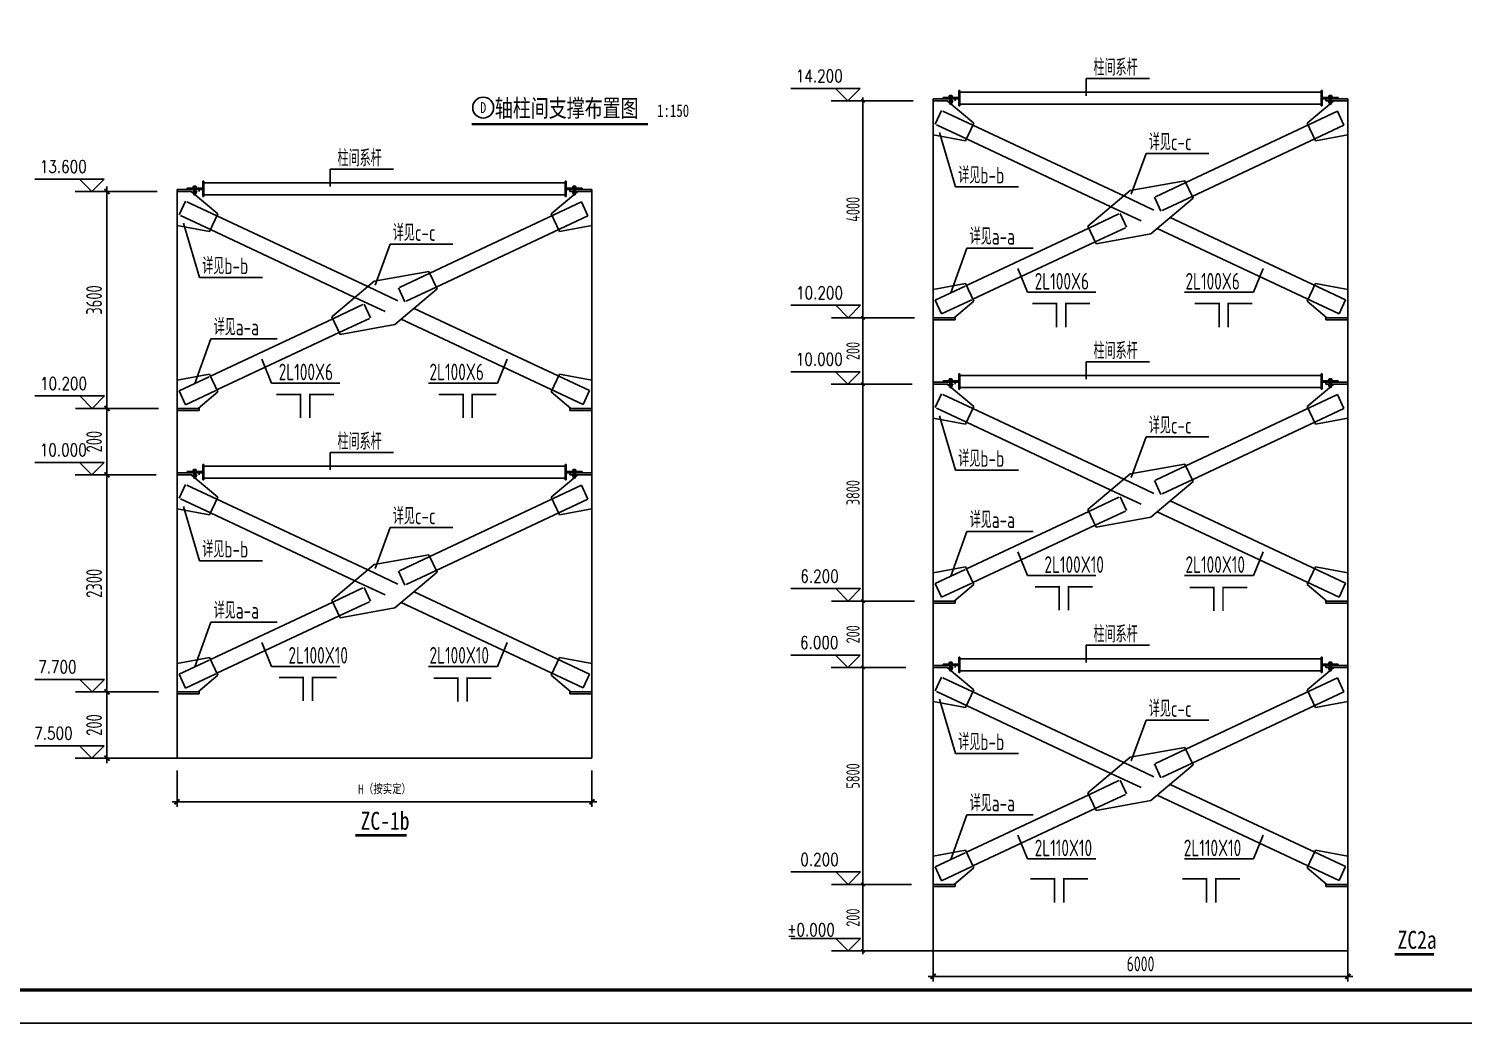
# Model space of a CAD drawing. Extents: x 2303022 to 2899168, y 17226141 to 18257813.
# Drawn here: x 2413358 to 2478133, y 17392426 to 17437345 of the extents above; entities that cross this region are included whole.
import ezdxf
from ezdxf.enums import TextEntityAlignment as Align

# ---------------------------------------------------------------- set-up
doc = ezdxf.new("R2010")
doc.units = 0
doc.header["$LTSCALE"] = 1000
doc.header["$MEASUREMENT"] = 0
doc.linetypes.add('x1', pattern=[2.5, 1.5, -1])
doc.linetypes.add('X2', pattern=[1.25, 0.75, -0.5])
doc.layers.get('Defpoints').update_dxf_attribs({"color": 250})
for name, color, linetype in [('3T_WOOD', 21, 'Continuous'), ('dim', 7, 'Continuous'), ('DIM_SYMB', 165, 'Continuous'), ('LS', 2, 'Continuous'), ('LSX', 2, 'X2'), ('PUB_DIM', 161, 'Continuous'), ('PUB_TEXT', 7, 'Continuous'), ('RED', 1, 'Continuous'), ('S', 2, 'Continuous'), ('TK', 4, 'Continuous'), ('X1', 2, 'x1'), ('图名', 7, 'Continuous'), ('线条', 44, 'Continuous')]:
    doc.layers.add(name, color=color, linetype=linetype)
doc.styles.add('DIM_FONT', font='SIMPLEX', dxfattribs={"width": 0.7, "bigfont": 'GBCBIG'})
doc.styles.add('TK-LG-B', font='', dxfattribs={"width": 0.75})
doc.styles.add('TSSD_Dimension', font='Tssdeng.shx', dxfattribs={"width": 0.7, "bigfont": 'hztxt.shx'})
doc.styles.add('TSSD_REIN', font='tssdeng.shx', dxfattribs={"width": 0.7, "bigfont": 'tssdchn.shx'})
doc.styles.add('黑体', font='simhei.ttf', dxfattribs={"width": 0.8})
doc.styles.get('TK-LG-B').set_extended_font_data('SimSun')
doc.dimstyles.new('TSSD_150_150', dxfattribs={"dimtxt": 475, "dimasz": 150, "dimexe": 150, "dimexo": 375, "dimgap": 150, "dimtad": 1, "dimdec": 0, "dimzin": 0, "dimdsep": 46, "dimtxsty": 'TSSD_Dimension', "dimblk": 'ARCHTICK', "dimcen": 0, "dimdle": 150, "dimclrt": 7, "dimadec": 0, "dimazin": 0, "dimtfac": 1, "dimtdec": 0, "dimtix": 1, "dimtmove": 2, "dimatfit": 3, "dimfxl": 0, "dimtolj": 1, "dimtzin": 0, "dimarcsym": 0})

# ---------------------------------------------------------------- blocks, each defined once
blk = doc.blocks.new('_ArchTick')
at = {"color": 0, "linetype": 'ByBlock', "const_width": 0.4}
blk.add_lwpolyline([(-0.5, -0.5), (0.5, 0.5)], dxfattribs=at)
blk = doc.blocks.new('*D691')
at = {"layer": 'Defpoints', "color": 0}
for p in [(2451027, 17411494), (2451975, 17411494), (2451975, 17408495)]:
    blk.add_point(p, dxfattribs=at)
at = {"layer": 'dim', "color": 0, "lineweight": -2}
for p, q in [((2451027, 17408345), (2451027, 17411644)), ((2451600, 17411494), (2450877, 17411494)), ((2451600, 17408495), (2450877, 17408495))]:
    blk.add_line(p, q, dxfattribs=at)
at = {"layer": 'dim', "color": 0, "lineweight": -2, "xscale": 150, "yscale": 150, "zscale": 150}
for p, rotation in [((2451027, 17411494), 90), ((2451027, 17408495), 270)]:
    blk.add_blockref('_ArchTick', p, dxfattribs=dict(at, rotation=rotation))
at = {"layer": 'dim', "color": 7, "insert": (2450577, 17409994), "char_height": 600, "attachment_point": 5, "rotation": 90, "style": 'TSSD_Dimension'}
blk.add_mtext('\\A1;200', dxfattribs=at)
blk = doc.blocks.new('A$C197D790D')
at = {"layer": 'LS'}
for p, q in [((6, 63), (0, 57)), ((0, 57), (0, 15)), ((6, 9), (0, 15)), ((30, 63), (6, 63)), ((6, 63), (6, 9)), ((30, 49), (6, 49)), ((30, 22), (6, 22)), ((30, 9), (6, 9)), ((30, 72), (30, 0)), ((39, 72), (30, 72)), ((39, 72), (39, 0)), ((99, 72), (99, 0)), ((99, 72), (108, 72)), ((108, 72), (108, 0)), ((108, 63), (108, 9)), ((108, 63), (132, 63)), ((108, 49), (132, 49)), ((108, 22), (132, 22)), ((108, 9), (132, 9)), ((132, 63), (132, 9)), ((132, 63), (139, 57)), ((132, 9), (139, 15)), ((139, 57), (139, 15)), ((139, 51), (157, 51)), ((139, 21), (157, 21)), ((157, 51), (157, 21)), ((39, 0), (30, 0)), ((99, 0), (108, 0))]:
    blk.add_line(p, q, dxfattribs=at)
at = {"layer": 'LSX'}
for p, q in [((30, 51), (139, 51)), ((30, 21), (139, 21))]:
    blk.add_line(p, q, dxfattribs=at)
blk = doc.blocks.new('*D686')
at = {"layer": 'Defpoints', "color": 0}
for p in [(2451975, 17421291), (2451027, 17411494), (2451975, 17411494)]:
    blk.add_point(p, dxfattribs=at)
at = {"layer": 'dim', "color": 0, "lineweight": -2}
for p, q in [((2451027, 17421441), (2451027, 17411344)), ((2451600, 17421291), (2450877, 17421291)), ((2451600, 17411494), (2450877, 17411494))]:
    blk.add_line(p, q, dxfattribs=at)
at = {"layer": 'dim', "color": 0, "lineweight": -2, "xscale": 150, "yscale": 150, "zscale": 150}
for p, rotation in [((2451027, 17421291), 90), ((2451027, 17411494), 270)]:
    blk.add_blockref('_ArchTick', p, dxfattribs=dict(at, rotation=rotation))
at = {"layer": 'dim', "color": 7, "insert": (2450577, 17416392), "char_height": 600, "attachment_point": 5, "rotation": 90, "style": 'TSSD_Dimension'}
blk.add_mtext('\\A1;3800', dxfattribs=at)
blk = doc.blocks.new('*D687')
at = {"layer": 'Defpoints', "color": 0}
for p in [(2451975, 17408495), (2451027, 17398698), (2451975, 17398698)]:
    blk.add_point(p, dxfattribs=at)
at = {"layer": 'dim', "color": 0, "lineweight": -2}
for p, q in [((2451600, 17408495), (2450877, 17408495)), ((2451027, 17408645), (2451027, 17398548)), ((2451600, 17398698), (2450877, 17398698))]:
    blk.add_line(p, q, dxfattribs=at)
at = {"layer": 'dim', "color": 0, "lineweight": -2, "xscale": 150, "yscale": 150, "zscale": 150}
for p, rotation in [((2451027, 17408495), 90), ((2451027, 17398698), 270)]:
    blk.add_blockref('_ArchTick', p, dxfattribs=dict(at, rotation=rotation))
at = {"layer": 'dim', "color": 7, "insert": (2450577, 17403597), "char_height": 600, "attachment_point": 5, "rotation": 90, "style": 'TSSD_Dimension'}
blk.add_mtext('\\A1;5800', dxfattribs=at)
blk = doc.blocks.new('*D688')
at = {"layer": 'Defpoints', "color": 0}
for p in [(2451027, 17398698), (2451975, 17398698), (2451975, 17395699)]:
    blk.add_point(p, dxfattribs=at)
at = {"layer": 'dim', "color": 0, "lineweight": -2}
for p, q in [((2451600, 17398698), (2450877, 17398698)), ((2451027, 17395549), (2451027, 17398848)), ((2451600, 17395699), (2450877, 17395699))]:
    blk.add_line(p, q, dxfattribs=at)
at = {"layer": 'dim', "color": 0, "lineweight": -2, "xscale": 150, "yscale": 150, "zscale": 150}
for p, rotation in [((2451027, 17398698), 90), ((2451027, 17395699), 270)]:
    blk.add_blockref('_ArchTick', p, dxfattribs=dict(at, rotation=rotation))
at = {"layer": 'dim', "color": 7, "insert": (2450577, 17397199), "char_height": 600, "attachment_point": 5, "rotation": 90, "style": 'TSSD_Dimension'}
blk.add_mtext('\\A1;200', dxfattribs=at)
blk = doc.blocks.new('*D689')
at = {"layer": 'Defpoints', "color": 0}
for p in [(2451027, 17424290), (2451975, 17424290), (2451975, 17421291)]:
    blk.add_point(p, dxfattribs=at)
at = {"layer": 'dim', "color": 0, "lineweight": -2}
for p, q in [((2451600, 17424290), (2450877, 17424290)), ((2451027, 17421141), (2451027, 17424440)), ((2451600, 17421291), (2450877, 17421291))]:
    blk.add_line(p, q, dxfattribs=at)
at = {"layer": 'dim', "color": 0, "lineweight": -2, "xscale": 150, "yscale": 150, "zscale": 150}
for p, rotation in [((2451027, 17424290), 90), ((2451027, 17421291), 270)]:
    blk.add_blockref('_ArchTick', p, dxfattribs=dict(at, rotation=rotation))
at = {"layer": 'dim', "color": 7, "insert": (2450577, 17422790), "char_height": 600, "attachment_point": 5, "rotation": 90, "style": 'TSSD_Dimension'}
blk.add_mtext('\\A1;200', dxfattribs=at)
blk = doc.blocks.new('*D690')
at = {"layer": 'Defpoints', "color": 0}
for p in [(2451975, 17434087), (2451027, 17424290), (2451975, 17424290)]:
    blk.add_point(p, dxfattribs=at)
at = {"layer": 'dim', "color": 0, "lineweight": -2}
for p, q in [((2451600, 17434087), (2450877, 17434087)), ((2451027, 17434237), (2451027, 17424140)), ((2451600, 17424290), (2450877, 17424290))]:
    blk.add_line(p, q, dxfattribs=at)
at = {"layer": 'dim', "color": 0, "lineweight": -2, "xscale": 150, "yscale": 150, "zscale": 150}
for p, rotation in [((2451027, 17434087), 90), ((2451027, 17424290), 270)]:
    blk.add_blockref('_ArchTick', p, dxfattribs=dict(at, rotation=rotation))
at = {"layer": 'dim', "color": 7, "insert": (2450577, 17429188), "char_height": 600, "attachment_point": 5, "rotation": 90, "style": 'TSSD_Dimension'}
blk.add_mtext('\\A1;4000', dxfattribs=at)
blk = doc.blocks.new('GeYuanFrame_13362878', base_point=(20.09, 4.53))
at = {"layer": 'TK'}
blk.add_lwpolyline([(20.09, 4.53), (20.09, 598.53), (1071.09, 598.53), (1071.09, 4.53)], close=True, dxfattribs=at)
at = {"layer": 'TK', "const_width": 1}
blk.add_lwpolyline([(45.09, 588.53), (1061.09, 588.53), (1061.09, 14.53), (45.09, 14.53)], close=True, dxfattribs=at)
blk = doc.blocks.new('*D692')
at = {"layer": 'Defpoints', "color": 0}
for p in [(2416893, 17407398), (2417841, 17407398), (2417841, 17404399)]:
    blk.add_point(p, dxfattribs=at)
at = {"layer": 'dim', "color": 0, "lineweight": -2}
for p, q in [((2417278, 17407398), (2416668, 17407398)), ((2416893, 17404174), (2416893, 17407623)), ((2417278, 17404399), (2416668, 17404399))]:
    blk.add_line(p, q, dxfattribs=at)
at = {"layer": 'dim', "color": 0, "lineweight": -2, "xscale": 225, "yscale": 225, "zscale": 225}
for p, rotation in [((2416893, 17407398), 90), ((2416893, 17404399), 270)]:
    blk.add_blockref('_ArchTick', p, dxfattribs=dict(at, rotation=rotation))
at = {"layer": 'dim', "color": 7, "insert": (2416311, 17405899), "char_height": 712.5, "attachment_point": 5, "rotation": 90, "style": 'TSSD_Dimension'}
blk.add_mtext('\\A1;200', dxfattribs=at)
blk = doc.blocks.new('*D693')
at = {"layer": 'Defpoints', "color": 0}
for p in [(2417841, 17417195), (2416893, 17407398), (2417841, 17407398)]:
    blk.add_point(p, dxfattribs=at)
at = {"layer": 'dim', "color": 0, "lineweight": -2}
for p, q in [((2417278, 17417195), (2416668, 17417195)), ((2416893, 17417420), (2416893, 17407173)), ((2417278, 17407398), (2416668, 17407398))]:
    blk.add_line(p, q, dxfattribs=at)
at = {"layer": 'dim', "color": 0, "lineweight": -2, "xscale": 225, "yscale": 225, "zscale": 225}
for p, rotation in [((2416893, 17417195), 90), ((2416893, 17407398), 270)]:
    blk.add_blockref('_ArchTick', p, dxfattribs=dict(at, rotation=rotation))
at = {"layer": 'dim', "color": 7, "insert": (2416311, 17412297), "char_height": 712.5, "attachment_point": 5, "rotation": 90, "style": 'TSSD_Dimension'}
blk.add_mtext('\\A1;2300', dxfattribs=at)
blk = doc.blocks.new('*D694')
at = {"layer": 'Defpoints', "color": 0}
for p in [(2416893, 17420194), (2417841, 17420194), (2417841, 17417195)]:
    blk.add_point(p, dxfattribs=at)
at = {"layer": 'dim', "color": 0, "lineweight": -2}
for p, q in [((2417278, 17420194), (2416668, 17420194)), ((2416893, 17416970), (2416893, 17420419)), ((2417278, 17417195), (2416668, 17417195))]:
    blk.add_line(p, q, dxfattribs=at)
at = {"layer": 'dim', "color": 0, "lineweight": -2, "xscale": 225, "yscale": 225, "zscale": 225}
for p, rotation in [((2416893, 17420194), 90), ((2416893, 17417195), 270)]:
    blk.add_blockref('_ArchTick', p, dxfattribs=dict(at, rotation=rotation))
at = {"layer": 'dim', "color": 7, "insert": (2416311, 17418695), "char_height": 712.5, "attachment_point": 5, "rotation": 90, "style": 'TSSD_Dimension'}
blk.add_mtext('\\A1;200', dxfattribs=at)
blk = doc.blocks.new('*D695')
at = {"layer": 'Defpoints', "color": 0}
for p in [(2417841, 17429991), (2416893, 17420194), (2417841, 17420194)]:
    blk.add_point(p, dxfattribs=at)
at = {"layer": 'dim', "color": 0, "lineweight": -2}
for p, q in [((2417278, 17429991), (2416668, 17429991)), ((2416893, 17430216), (2416893, 17419969)), ((2417278, 17420194), (2416668, 17420194))]:
    blk.add_line(p, q, dxfattribs=at)
at = {"layer": 'dim', "color": 0, "lineweight": -2, "xscale": 225, "yscale": 225, "zscale": 225}
for p, rotation in [((2416893, 17429991), 90), ((2416893, 17420194), 270)]:
    blk.add_blockref('_ArchTick', p, dxfattribs=dict(at, rotation=rotation))
at = {"layer": 'dim', "color": 7, "insert": (2416311, 17425093), "char_height": 712.5, "attachment_point": 5, "rotation": 90, "style": 'TSSD_Dimension'}
blk.add_mtext('\\A1;3600', dxfattribs=at)

msp = doc.modelspace()

# ---------------------------------------------------------------- linework, layer by layer
for p, q in [((2461107.6, 17435094.5), (2461107.6, 17434314.1)), ((2461107.6, 17435094.5), (2463970, 17435094.5)), ((2449586.5, 17434086.7), (2453287.9, 17434086.7)), ((2454193, 17434177.6), (2454193, 17395699.2)), ((2454193, 17434177.6), (2455195.6, 17434177.6)), ((2455195.6, 17434177.6), (2455195.6, 17434086.7)), ((2471921.6, 17434177.6), (2471921.6, 17434086.7)), ((2472924.2, 17434177.6), (2471921.6, 17434177.6)), ((2471921.6, 17434086.7), (2472924.2, 17434086.7)), ((2472924.2, 17434177.6), (2472924.2, 17395699.2)), ((2454488.4, 17432659.3), (2455205.8, 17430203.1)), ((2463133.8, 17429865.2), (2463808.7, 17431705.8)), ((2463808.7, 17431705.8), (2466647.4, 17431705.8)), ((2426973.1, 17430998.9), (2426973.1, 17430218.5)), ((2426973.1, 17430998.9), (2429835.6, 17430998.9)), ((2415452.1, 17429991.1), (2419153.5, 17429991.1)), ((2420058.5, 17430082), (2420058.5, 17404399.4)), ((2420058.5, 17430082), (2421061.2, 17430082)), ((2421061.2, 17430082), (2421061.2, 17429991.1)), ((2437787.2, 17430082), (2437787.2, 17429991.1)), ((2438789.8, 17430082), (2437787.2, 17430082)), ((2437787.2, 17429991.1), (2438789.8, 17429991.1)), ((2438789.8, 17430082), (2438789.8, 17404399.4)), ((2455205.8, 17430203.1), (2458044.5, 17430203.1)), ((2420354, 17428563.6), (2421071.4, 17426107.5)), ((2428999.4, 17425769.6), (2429674.3, 17427610.2)), ((2429674.3, 17427610.2), (2432513, 17427610.2)), ((2454993.9, 17425414.5), (2455721.6, 17427440)), ((2455721.6, 17427440), (2458704.6, 17427440)), ((2421071.4, 17426107.5), (2423910.1, 17426107.5)), ((2458026, 17426520.5), (2458452.9, 17425438.9)), ((2469091.2, 17426520.5), (2468664.3, 17425438.9)), ((2458452.9, 17425438.9), (2461546.9, 17425438.9)), ((2468664.3, 17425438.9), (2465539.7, 17425438.9)), ((2449598.7, 17424289.8), (2453346.5, 17424289.8)), ((2454192.9, 17424198.8), (2455195.6, 17424198.8)), ((2455195.6, 17424289.8), (2455195.6, 17424198.8)), ((2471921.6, 17424289.8), (2471921.6, 17424198.8)), ((2471921.6, 17424289.8), (2472924.2, 17424289.8)), ((2472924.2, 17424198.8), (2471921.6, 17424198.8)), ((2420859.4, 17421318.9), (2421587.1, 17423344.3)), ((2421587.1, 17423344.3), (2424570.2, 17423344.3)), ((2423891.6, 17422424.9), (2424318.5, 17421343.2)), ((2434956.8, 17422424.9), (2434529.9, 17421343.2)), ((2461107.6, 17422298.7), (2461107.6, 17421518.2)), ((2461107.6, 17422298.7), (2463970, 17422298.7)), ((2454193, 17421381.8), (2455195.6, 17421381.8)), ((2455195.6, 17421381.8), (2455195.6, 17421290.8)), ((2471921.6, 17421381.8), (2471921.6, 17421290.8)), ((2472924.2, 17421381.8), (2471921.6, 17421381.8)), ((2424318.5, 17421343.2), (2427412.5, 17421343.2)), ((2434529.9, 17421343.2), (2431405.3, 17421343.2)), ((2449586.5, 17421290.8), (2453247.8, 17421290.8)), ((2471921.6, 17421290.8), (2472924.2, 17421290.8)), ((2415464.3, 17420194.2), (2419212, 17420194.2)), ((2420058.5, 17420103.2), (2421061.1, 17420103.2)), ((2421061.1, 17420194.2), (2421061.1, 17420103.2)), ((2437787.2, 17420194.2), (2437787.2, 17420103.2)), ((2437787.2, 17420194.2), (2438789.8, 17420194.2)), ((2438789.8, 17420103.2), (2437787.2, 17420103.2)), ((2454488.4, 17419863.4), (2455205.8, 17417407.3)), ((2463133.8, 17417069.4), (2463808.7, 17418909.9)), ((2463808.7, 17418909.9), (2466647.4, 17418909.9)), ((2426973.1, 17418203), (2426973.1, 17417422.6)), ((2426973.1, 17418203), (2429835.6, 17418203)), ((2415452.1, 17417195.2), (2419113.4, 17417195.2)), ((2420058.5, 17417286.2), (2421061.2, 17417286.2)), ((2421061.2, 17417286.2), (2421061.2, 17417195.2)), ((2437787.2, 17417286.2), (2437787.2, 17417195.2)), ((2438789.8, 17417286.2), (2437787.2, 17417286.2)), ((2437787.2, 17417195.2), (2438789.8, 17417195.2)), ((2455205.8, 17417407.3), (2458044.5, 17417407.3)), ((2420354, 17415767.8), (2421071.4, 17413311.6)), ((2428999.4, 17412973.7), (2429674.3, 17414814.3)), ((2429674.3, 17414814.3), (2432513, 17414814.3)), ((2454993.9, 17412618.7), (2455721.6, 17414644.1)), ((2455721.6, 17414644.1), (2458704.6, 17414644.1)), ((2458026, 17413724.7), (2458452.9, 17412643)), ((2469091.2, 17413724.7), (2468664.3, 17412643)), ((2421071.4, 17413311.6), (2423910.1, 17413311.6)), ((2458452.9, 17412643), (2461546.9, 17412643)), ((2468664.3, 17412643), (2465539.7, 17412643)), ((2449598.7, 17411494), (2453357.9, 17411494)), ((2454192.9, 17411403), (2455195.6, 17411403)), ((2455195.6, 17411494), (2455195.6, 17411403)), ((2471921.6, 17411494), (2471921.6, 17411403)), ((2471921.6, 17411494), (2472924.2, 17411494)), ((2472924.2, 17411403), (2471921.6, 17411403)), ((2420859.4, 17408523), (2421587.1, 17410548.5)), ((2421587.1, 17410548.5), (2424570.2, 17410548.5)), ((2423891.6, 17409629.1), (2424318.5, 17408547.4)), ((2434956.8, 17409629.1), (2434529.9, 17408547.4)), ((2461107.6, 17409502.8), (2463970, 17409502.8)), ((2461107.6, 17409502.8), (2461107.6, 17408722.4)), ((2424318.5, 17408547.4), (2427412.5, 17408547.4)), ((2434529.9, 17408547.4), (2431405.3, 17408547.4)), ((2449586.5, 17408495), (2452967.9, 17408495)), ((2454193, 17408586), (2455195.6, 17408586)), ((2455195.6, 17408586), (2455195.6, 17408495)), ((2472924.2, 17408586), (2471921.6, 17408586)), ((2471921.6, 17408586), (2471921.6, 17408495)), ((2471921.6, 17408495), (2472924.2, 17408495)), ((2415464.3, 17407398.3), (2419223.5, 17407398.3)), ((2420058.5, 17407307.4), (2421061.1, 17407307.4)), ((2421061.1, 17407398.3), (2421061.1, 17407307.4)), ((2437787.2, 17407398.3), (2437787.2, 17407307.4)), ((2437787.2, 17407398.3), (2438789.8, 17407398.3)), ((2438789.8, 17407307.4), (2437787.2, 17407307.4)), ((2454488.4, 17407067.6), (2455205.8, 17404611.4)), ((2463133.8, 17404273.5), (2463808.7, 17406114.1)), ((2463808.7, 17406114.1), (2466647.4, 17406114.1)), ((2455205.8, 17404611.4), (2458044.5, 17404611.4)), ((2415452.1, 17404399.4), (2418833.5, 17404399.4)), ((2415464.3, 17404399.4), (2438789.8, 17404399.4)), ((2454993.9, 17399822.8), (2455721.6, 17401848.3)), ((2455721.6, 17401848.3), (2458704.6, 17401848.3)), ((2458026, 17400928.9), (2458452.9, 17399847.2)), ((2469091.2, 17400928.9), (2468664.3, 17399847.2)), ((2458452.9, 17399847.2), (2461546.9, 17399847.2)), ((2468664.3, 17399847.2), (2465539.7, 17399847.2)), ((2449598.7, 17398698.1), (2453212.8, 17398698.1)), ((2455195.6, 17398698.1), (2455195.6, 17398607.2)), ((2471921.6, 17398698.1), (2472924.2, 17398698.1)), ((2471921.6, 17398698.1), (2471921.6, 17398607.2)), ((2454192.9, 17398607.2), (2455195.6, 17398607.2)), ((2472924.2, 17398607.2), (2471921.6, 17398607.2)), ((2449598.7, 17395699.2), (2472924.2, 17395699.2))]:
    msp.add_line(p, q)
for points, const_width in [([(2458678.9, 17424927.2), (2459770.9, 17424927.2), (2459770.9, 17423859.2)], 75), ([(2461280.2, 17424927.2), (2460188.2, 17424927.2), (2460188.2, 17423859.2)], 75), ([(2466010.8, 17424927.2), (2467102.8, 17424927.2), (2467102.8, 17423859.2)], 75), ([(2468612.1, 17424927.2), (2467520.1, 17424927.2), (2467520.1, 17423859.2)], 75), ([(2424544.4, 17420831.6), (2425636.5, 17420831.6), (2425636.5, 17419763.6)], 75), ([(2427145.8, 17420831.6), (2426053.8, 17420831.6), (2426053.8, 17419763.6)], 75), ([(2431876.3, 17420831.6), (2432968.4, 17420831.6), (2432968.4, 17419763.6)], 75), ([(2434477.7, 17420831.6), (2433385.7, 17420831.6), (2433385.7, 17419763.6)], 75), ([(2458794.9, 17412138.9), (2459886.9, 17412138.9), (2459886.9, 17411070.9)], 75), ([(2461396.3, 17412138.9), (2460304.2, 17412138.9), (2460304.2, 17411070.9)], 75), ([(2465773.6, 17412114.1), (2466865.7, 17412114.1), (2466865.7, 17411046.1)], 75), ([(2468375, 17412114.1), (2467283, 17412114.1), (2467283, 17411046.1)], 75), ([(2424660.5, 17408043.3), (2425752.5, 17408043.3), (2425752.5, 17406975.3)], 75), ([(2427261.8, 17408043.3), (2426169.8, 17408043.3), (2426169.8, 17406975.3)], 75), ([(2431639.2, 17408018.5), (2432731.3, 17408018.5), (2432731.3, 17406950.5)], 75), ([(2434240.6, 17408018.5), (2433148.5, 17408018.5), (2433148.5, 17406950.5)], 75), ([(2428102.2, 17400913.2), (2430418.7, 17400913.2)], 125), ([(2458580.4, 17398944.2), (2459672.5, 17398944.2), (2459672.5, 17397876.2)], 75), ([(2461181.8, 17398944.2), (2460089.8, 17398944.2), (2460089.8, 17397876.2)], 75), ([(2465450.8, 17398944.2), (2466542.8, 17398944.2), (2466542.8, 17397876.2)], 75), ([(2468052.1, 17398944.2), (2466960.1, 17398944.2), (2466960.1, 17397876.2)], 75), ([(2475040.1, 17395539.6), (2476805.7, 17395539.6)], 125)]:
    msp.add_lwpolyline(points, dxfattribs=dict(const_width=const_width))
at = {"layer": 'dim'}
for p, q in [((2420058.5, 17403836.9), (2420058.5, 17402204)), ((2438789.8, 17403836.9), (2438789.8, 17402204)), ((2439014.8, 17402429), (2419833.5, 17402429)), ((2454193, 17395955), (2454193, 17394322.1)), ((2472924.2, 17395955), (2472924.2, 17394322.1)), ((2473149.2, 17394547.1), (2453968, 17394547.1))]:
    msp.add_line(p, q, dxfattribs=at)
at = {"layer": 'DIM_SYMB', "const_width": 105}
msp.add_lwpolyline([(2433354.7, 17433029.8), (2441313.5, 17433029.8)], dxfattribs=at)
at = {"layer": 'PUB_DIM'}
for p, q in [((2447762.6, 17434649.2), (2450907.2, 17434649.2)), ((2449782.2, 17434649.2), (2450344.7, 17434086.7)), ((2450344.7, 17434086.7), (2450907.2, 17434649.2)), ((2413628.2, 17430553.6), (2416772.8, 17430553.6)), ((2415647.8, 17430553.6), (2416210.3, 17429991.1)), ((2416210.3, 17429991.1), (2416772.8, 17430553.6)), ((2447774.8, 17424852.3), (2450919.4, 17424852.3)), ((2449794.4, 17424852.3), (2450356.9, 17424289.8)), ((2450356.9, 17424289.8), (2450919.4, 17424852.3)), ((2447762.6, 17421853.3), (2450907.2, 17421853.3)), ((2449782.2, 17421853.3), (2450344.7, 17421290.8)), ((2450344.7, 17421290.8), (2450907.2, 17421853.3)), ((2413640.4, 17420756.7), (2416785, 17420756.7)), ((2415660, 17420756.7), (2416222.5, 17420194.2)), ((2416222.5, 17420194.2), (2416785, 17420756.7)), ((2413628.2, 17417757.7), (2416772.8, 17417757.7)), ((2415647.8, 17417757.7), (2416210.3, 17417195.2)), ((2416210.3, 17417195.2), (2416772.8, 17417757.7)), ((2447774.8, 17412056.5), (2450919.4, 17412056.5)), ((2449794.4, 17412056.5), (2450356.9, 17411494)), ((2450356.9, 17411494), (2450919.4, 17412056.5)), ((2447762.6, 17409057.5), (2450907.2, 17409057.5)), ((2449782.2, 17409057.5), (2450344.7, 17408495)), ((2450344.7, 17408495), (2450907.2, 17409057.5)), ((2413640.4, 17407960.8), (2416785, 17407960.8)), ((2415660, 17407960.8), (2416222.5, 17407398.3)), ((2416222.5, 17407398.3), (2416785, 17407960.8)), ((2413628.2, 17404961.9), (2416772.8, 17404961.9)), ((2415647.8, 17404961.9), (2416210.3, 17404399.4)), ((2416210.3, 17404399.4), (2416772.8, 17404961.9)), ((2447774.8, 17399260.6), (2450919.4, 17399260.6)), ((2449794.4, 17399260.6), (2450356.9, 17398698.1)), ((2450356.9, 17398698.1), (2450919.4, 17399260.6)), ((2447774.8, 17396261.7), (2450919.4, 17396261.7)), ((2449794.4, 17396261.7), (2450356.9, 17395699.2)), ((2450356.9, 17395699.2), (2450919.4, 17396261.7))]:
    msp.add_line(p, q, dxfattribs=at)
at = {"layer": 'PUB_TEXT'}
msp.add_circle((2433879.7, 17433779.5), 472.5, dxfattribs=at)
at = {"layer": 'RED'}
for p, q in [((2455349.7, 17433862), (2455349.7, 17434549.5)), ((2455406, 17434549.5), (2455349.7, 17434549.5)), ((2455406, 17433862), (2455406, 17434549.5)), ((2471711.2, 17434476.4), (2455406, 17434476.4)), ((2471711.2, 17434549.5), (2471767.5, 17434549.5)), ((2471711.2, 17433862), (2471711.2, 17434549.5)), ((2471767.5, 17433862), (2471767.5, 17434549.5)), ((2454640.5, 17434177.6), (2454640.5, 17434233.9)), ((2454640.5, 17434233.9), (2455349.7, 17434233.9)), ((2454640.5, 17434177.6), (2455349.7, 17434177.6)), ((2455349.7, 17433862), (2455406, 17433862)), ((2471711.2, 17433935.1), (2455406, 17433935.1)), ((2471767.5, 17433862), (2471711.2, 17433862)), ((2472476.7, 17434233.9), (2471767.5, 17434233.9)), ((2472476.7, 17434177.6), (2471767.5, 17434177.6)), ((2472476.7, 17434177.6), (2472476.7, 17434233.9)), ((2421215.3, 17429766.4), (2421215.3, 17430453.9)), ((2421271.5, 17430453.9), (2421215.3, 17430453.9)), ((2421271.5, 17429766.4), (2421271.5, 17430453.9)), ((2437576.8, 17430453.9), (2437633, 17430453.9)), ((2437576.8, 17429766.4), (2437576.8, 17430453.9)), ((2437633, 17429766.4), (2437633, 17430453.9)), ((2420506.1, 17430082), (2420506.1, 17430138.3)), ((2420506.1, 17430138.3), (2421215.3, 17430138.3)), ((2420506.1, 17430082), (2421215.3, 17430082)), ((2437576.8, 17430380.8), (2421271.5, 17430380.8)), ((2437576.8, 17429839.5), (2421271.5, 17429839.5)), ((2438342.2, 17430138.3), (2437633, 17430138.3)), ((2438342.2, 17430082), (2437633, 17430082)), ((2438342.2, 17430082), (2438342.2, 17430138.3)), ((2421215.3, 17429766.4), (2421271.5, 17429766.4)), ((2437633, 17429766.4), (2437576.8, 17429766.4)), ((2454640.5, 17421381.8), (2454640.5, 17421438)), ((2454640.5, 17421438), (2455349.7, 17421438)), ((2454640.5, 17421381.8), (2455349.7, 17421381.8)), ((2455349.7, 17421066.2), (2455349.7, 17421753.7)), ((2455406, 17421753.7), (2455349.7, 17421753.7)), ((2455406, 17421066.2), (2455406, 17421753.7)), ((2471711.2, 17421680.5), (2455406, 17421680.5)), ((2471711.2, 17421753.7), (2471767.5, 17421753.7)), ((2471711.2, 17421066.2), (2471711.2, 17421753.7)), ((2471767.5, 17421066.2), (2471767.5, 17421753.7)), ((2472476.7, 17421438), (2471767.5, 17421438)), ((2472476.7, 17421381.8), (2471767.5, 17421381.8)), ((2472476.7, 17421381.8), (2472476.7, 17421438)), ((2455349.7, 17421066.2), (2455406, 17421066.2)), ((2471711.2, 17421139.3), (2455406, 17421139.3)), ((2471767.5, 17421066.2), (2471711.2, 17421066.2)), ((2421215.3, 17416970.5), (2421215.3, 17417658)), ((2421271.5, 17417658), (2421215.3, 17417658)), ((2421271.5, 17416970.5), (2421271.5, 17417658)), ((2437576.8, 17417584.9), (2421271.5, 17417584.9)), ((2437576.8, 17417658), (2437633, 17417658)), ((2437576.8, 17416970.5), (2437576.8, 17417658)), ((2437633, 17416970.5), (2437633, 17417658)), ((2420506.1, 17417286.2), (2420506.1, 17417342.4)), ((2420506.1, 17417342.4), (2421215.3, 17417342.4)), ((2420506.1, 17417286.2), (2421215.3, 17417286.2)), ((2421215.3, 17416970.5), (2421271.5, 17416970.5)), ((2437576.8, 17417043.7), (2421271.5, 17417043.7)), ((2437633, 17416970.5), (2437576.8, 17416970.5)), ((2438342.2, 17417342.4), (2437633, 17417342.4)), ((2438342.2, 17417286.2), (2437633, 17417286.2)), ((2438342.2, 17417286.2), (2438342.2, 17417342.4)), ((2454640.5, 17408642.2), (2455349.7, 17408642.2)), ((2454640.5, 17408586), (2454640.5, 17408642.2)), ((2454640.5, 17408586), (2455349.7, 17408586)), ((2455406, 17408957.8), (2455349.7, 17408957.8)), ((2455349.7, 17408270.3), (2455349.7, 17408957.8)), ((2455406, 17408270.3), (2455406, 17408957.8)), ((2471711.2, 17408884.7), (2455406, 17408884.7)), ((2471711.2, 17408270.3), (2471711.2, 17408957.8)), ((2471711.2, 17408957.8), (2471767.5, 17408957.8)), ((2471767.5, 17408270.3), (2471767.5, 17408957.8)), ((2472476.7, 17408642.2), (2471767.5, 17408642.2)), ((2472476.7, 17408586), (2471767.5, 17408586)), ((2472476.7, 17408586), (2472476.7, 17408642.2)), ((2455349.7, 17408270.3), (2455406, 17408270.3)), ((2471711.2, 17408343.5), (2455406, 17408343.5)), ((2471767.5, 17408270.3), (2471711.2, 17408270.3))]:
    msp.add_line(p, q, dxfattribs=at)
at = {"layer": 'S'}
for p, q in [((2454193, 17434086.7), (2454193, 17432545.6)), ((2454833.7, 17434086.7), (2454193, 17434086.7)), ((2456033.1, 17433074.6), (2454833.7, 17434086.7)), ((2471084.1, 17433074.6), (2472283.5, 17434086.7)), ((2472283.5, 17434086.7), (2472924.2, 17434086.7)), ((2472924.2, 17434086.7), (2472924.2, 17432545.6)), ((2455661.2, 17432282.6), (2456033.1, 17433074.6)), ((2472459.9, 17433617.2), (2465599.6, 17430395.3)), ((2471456, 17432282.6), (2471084.1, 17433074.6)), ((2454193, 17432545.6), (2455661.2, 17432282.6)), ((2455701, 17432367.5), (2462225.4, 17429303.4)), ((2455993.3, 17432989.8), (2462803.7, 17429791.3)), ((2472744.8, 17432991.5), (2465891.8, 17429773)), ((2472924.2, 17432545.6), (2471456, 17432282.6)), ((2465559.7, 17430480.2), (2463097.4, 17430039.1)), ((2465931.7, 17429688.2), (2465559.7, 17430480.2)), ((2420058.5, 17429991.1), (2420058.5, 17428450)), ((2420699.2, 17429991.1), (2420058.5, 17429991.1)), ((2421898.7, 17428979), (2420699.2, 17429991.1)), ((2436949.6, 17428979), (2438149.1, 17429991.1)), ((2438149.1, 17429991.1), (2438789.8, 17429991.1)), ((2438789.8, 17429991.1), (2438789.8, 17428450)), ((2463097.4, 17430039.1), (2461185.5, 17428425.9)), ((2438325.4, 17429521.6), (2431465.1, 17426299.7)), ((2465931.7, 17429688.2), (2464019.8, 17428075)), ((2421526.7, 17428187), (2421898.7, 17428979)), ((2421858.8, 17428894.1), (2428669.3, 17425695.7)), ((2438610.4, 17428895.9), (2431757.4, 17425677.4)), ((2437321.6, 17428187), (2436949.6, 17428979)), ((2472807.3, 17425093.3), (2464891.7, 17428810.7)), ((2420058.5, 17428450), (2421526.7, 17428187)), ((2421566.6, 17428271.9), (2428091, 17425207.7)), ((2438789.8, 17428450), (2437321.6, 17428187)), ((2455701, 17425746.6), (2461225.4, 17428341.1)), ((2461185.5, 17428425.9), (2461557.5, 17427633.9)), ((2461557.5, 17427633.9), (2464019.8, 17428075)), ((2472522.3, 17424467.6), (2464313.4, 17428322.8)), ((2455993.3, 17425124.3), (2461517.6, 17427718.8)), ((2428963, 17425943.5), (2427051.1, 17424330.3)), ((2431425.3, 17426384.6), (2428963, 17425943.5)), ((2431797.2, 17425592.6), (2431425.3, 17426384.6)), ((2431797.2, 17425592.6), (2429885.4, 17423979.4)), ((2454193, 17425568.5), (2455661.2, 17425831.5)), ((2454193, 17424289.8), (2454193, 17425568.5)), ((2456033.1, 17425039.5), (2455661.2, 17425831.5)), ((2471084.1, 17425039.5), (2471456, 17425831.5)), ((2472924.2, 17425568.5), (2471456, 17425831.5)), ((2472924.2, 17424289.8), (2472924.2, 17425568.5)), ((2438672.8, 17420997.7), (2430757.3, 17424715.1)), ((2455144.6, 17424289.8), (2456033.1, 17425039.5)), ((2471972.5, 17424289.8), (2471084.1, 17425039.5)), ((2421566.6, 17421651), (2427090.9, 17424245.4)), ((2427051.1, 17424330.3), (2427423, 17423538.3)), ((2427423, 17423538.3), (2429885.4, 17423979.4)), ((2438387.9, 17420372), (2430179, 17424227.2)), ((2454193, 17424289.8), (2455144.6, 17424289.8)), ((2454833.7, 17424198.8), (2454193, 17424198.8)), ((2471972.5, 17424289.8), (2472924.2, 17424289.8)), ((2421858.8, 17421028.7), (2427383.2, 17423623.1)), ((2420058.5, 17421472.8), (2421526.7, 17421735.9)), ((2420058.5, 17420194.2), (2420058.5, 17421472.8)), ((2421898.7, 17420943.8), (2421526.7, 17421735.9)), ((2436949.6, 17420943.8), (2437321.6, 17421735.9)), ((2438789.8, 17421472.8), (2437321.6, 17421735.9)), ((2438789.8, 17420194.2), (2438789.8, 17421472.8)), ((2421010.2, 17420194.2), (2421898.7, 17420943.8)), ((2437838.1, 17420194.2), (2436949.6, 17420943.8)), ((2454193, 17421290.8), (2454193, 17419749.8)), ((2454833.7, 17421290.8), (2454193, 17421290.8)), ((2456033.1, 17420278.8), (2454833.7, 17421290.8)), ((2472459.9, 17420821.3), (2465599.6, 17417599.5)), ((2471084.1, 17420278.8), (2472283.5, 17421290.8)), ((2472283.5, 17421290.8), (2472924.2, 17421290.8)), ((2472924.2, 17421290.8), (2472924.2, 17419749.8)), ((2420058.5, 17420194.2), (2421010.2, 17420194.2)), ((2420699.2, 17420103.2), (2420058.5, 17420103.2)), ((2437838.1, 17420194.2), (2438789.8, 17420194.2)), ((2455661.2, 17419486.8), (2456033.1, 17420278.8)), ((2455993.3, 17420193.9), (2462803.7, 17416995.5)), ((2472744.8, 17420195.6), (2465891.8, 17416977.2)), ((2471456, 17419486.8), (2471084.1, 17420278.8)), ((2454193, 17419749.8), (2455661.2, 17419486.8)), ((2455701, 17419571.6), (2462225.4, 17416507.5)), ((2472924.2, 17419749.8), (2471456, 17419486.8)), ((2465559.7, 17417684.3), (2463097.4, 17417243.2)), ((2465931.7, 17416892.3), (2465559.7, 17417684.3)), ((2420058.5, 17417195.2), (2420058.5, 17415654.2)), ((2420699.2, 17417195.2), (2420058.5, 17417195.2)), ((2421898.7, 17416183.2), (2420699.2, 17417195.2)), ((2436949.6, 17416183.2), (2438149.1, 17417195.2)), ((2438149.1, 17417195.2), (2438789.8, 17417195.2)), ((2438789.8, 17417195.2), (2438789.8, 17415654.2)), ((2463097.4, 17417243.2), (2461185.5, 17415630.1)), ((2465931.7, 17416892.3), (2464019.8, 17415279.2)), ((2421526.7, 17415391.2), (2421898.7, 17416183.2)), ((2438325.4, 17416725.7), (2431465.1, 17413503.9)), ((2437321.6, 17415391.2), (2436949.6, 17416183.2)), ((2420058.5, 17415654.2), (2421526.7, 17415391.2)), ((2421858.8, 17416098.3), (2428669.3, 17412899.9)), ((2438610.4, 17416100), (2431757.4, 17412881.6)), ((2438789.8, 17415654.2), (2437321.6, 17415391.2)), ((2455701, 17412950.8), (2461225.4, 17415545.2)), ((2461185.5, 17415630.1), (2461557.5, 17414838.1)), ((2472522.3, 17411671.8), (2464313.4, 17415526.9)), ((2472807.3, 17412297.5), (2464891.7, 17416014.9)), ((2421566.6, 17415476), (2428091, 17412411.9)), ((2455993.3, 17412328.5), (2461517.6, 17414922.9)), ((2461557.5, 17414838.1), (2464019.8, 17415279.2)), ((2431425.3, 17413588.7), (2428963, 17413147.6)), ((2431797.2, 17412796.7), (2431425.3, 17413588.7)), ((2428963, 17413147.6), (2427051.1, 17411534.5)), ((2454193, 17412772.6), (2455661.2, 17413035.6)), ((2456033.1, 17412243.6), (2455661.2, 17413035.6)), ((2471084.1, 17412243.6), (2471456, 17413035.6)), ((2472924.2, 17412772.6), (2471456, 17413035.6)), ((2431797.2, 17412796.7), (2429885.4, 17411183.6)), ((2454193, 17411494), (2454193, 17412772.6)), ((2472924.2, 17411494), (2472924.2, 17412772.6)), ((2438672.8, 17408201.8), (2430757.3, 17411919.3)), ((2455144.6, 17411494), (2456033.1, 17412243.6)), ((2471972.5, 17411494), (2471084.1, 17412243.6)), ((2421566.6, 17408855.2), (2427090.9, 17411449.6)), ((2427051.1, 17411534.5), (2427423, 17410742.4)), ((2427423, 17410742.4), (2429885.4, 17411183.6)), ((2438387.9, 17407576.1), (2430179, 17411431.3)), ((2454193, 17411494), (2455144.6, 17411494)), ((2454833.7, 17411403), (2454193, 17411403)), ((2471972.5, 17411494), (2472924.2, 17411494)), ((2421858.8, 17408232.9), (2427383.2, 17410827.3)), ((2420058.5, 17408677), (2421526.7, 17408940)), ((2420058.5, 17407398.3), (2420058.5, 17408677)), ((2421898.7, 17408148), (2421526.7, 17408940)), ((2436949.6, 17408148), (2437321.6, 17408940)), ((2438789.8, 17408677), (2437321.6, 17408940)), ((2438789.8, 17407398.3), (2438789.8, 17408677)), ((2454833.7, 17408495), (2454193, 17408495)), ((2454193, 17408495), (2454193, 17406954)), ((2456033.1, 17407482.9), (2454833.7, 17408495)), ((2471084.1, 17407482.9), (2472283.5, 17408495)), ((2472283.5, 17408495), (2472924.2, 17408495)), ((2472924.2, 17408495), (2472924.2, 17406954)), ((2421010.2, 17407398.3), (2421898.7, 17408148)), ((2437838.1, 17407398.3), (2436949.6, 17408148)), ((2472459.9, 17408025.5), (2465599.6, 17404803.6)), ((2420058.5, 17407398.3), (2421010.2, 17407398.3)), ((2420699.2, 17407307.4), (2420058.5, 17407307.4)), ((2437838.1, 17407398.3), (2438789.8, 17407398.3)), ((2455661.2, 17406690.9), (2456033.1, 17407482.9)), ((2455993.3, 17407398.1), (2462803.7, 17404199.6)), ((2472744.8, 17407399.8), (2465891.8, 17404181.4)), ((2471456, 17406690.9), (2471084.1, 17407482.9)), ((2454193, 17406954), (2455661.2, 17406690.9)), ((2455701, 17406775.8), (2462225.4, 17403711.7)), ((2472924.2, 17406954), (2471456, 17406690.9)), ((2465559.7, 17404888.5), (2463097.4, 17404447.4)), ((2465931.7, 17404096.5), (2465559.7, 17404888.5)), ((2463097.4, 17404447.4), (2461185.5, 17402834.2)), ((2465931.7, 17404096.5), (2464019.8, 17402483.3)), ((2472807.3, 17399501.6), (2464891.7, 17403219)), ((2455701, 17400154.9), (2461225.4, 17402749.4)), ((2461185.5, 17402834.2), (2461557.5, 17402042.2)), ((2472522.3, 17398875.9), (2464313.4, 17402731.1)), ((2455993.3, 17399532.6), (2461517.6, 17402127.1)), ((2461557.5, 17402042.2), (2464019.8, 17402483.3)), ((2454193, 17399976.8), (2455661.2, 17400239.8)), ((2454193, 17398698.1), (2454193, 17399976.8)), ((2456033.1, 17399447.8), (2455661.2, 17400239.8)), ((2471084.1, 17399447.8), (2471456, 17400239.8)), ((2472924.2, 17399976.8), (2471456, 17400239.8)), ((2472924.2, 17398698.1), (2472924.2, 17399976.8)), ((2455144.6, 17398698.1), (2456033.1, 17399447.8)), ((2471972.5, 17398698.1), (2471084.1, 17399447.8)), ((2454193, 17398698.1), (2455144.6, 17398698.1)), ((2471972.5, 17398698.1), (2472924.2, 17398698.1)), ((2454833.7, 17398607.2), (2454193, 17398607.2))]:
    msp.add_line(p, q, dxfattribs=at)
at = {"layer": 'X1'}
for p, q in [((2454286.7, 17433031.7), (2454579, 17433654)), ((2455701, 17432367.5), (2454286.7, 17433031.7)), ((2455993.3, 17432989.8), (2454579, 17433654)), ((2472744.8, 17432991.5), (2472459.9, 17433617.2)), ((2462803.7, 17429791.3), (2464891.7, 17428810.7)), ((2465599.6, 17430395.3), (2464185.3, 17429731.1)), ((2465891.8, 17429773), (2464477.5, 17429108.8)), ((2420152.3, 17428936.1), (2420444.5, 17429558.4)), ((2421858.8, 17428894.1), (2420444.5, 17429558.4)), ((2438610.4, 17428895.9), (2438325.4, 17429521.6)), ((2462225.4, 17429303.4), (2464313.4, 17428322.8)), ((2464185.3, 17429731.1), (2464477.5, 17429108.8)), ((2421566.6, 17428271.9), (2420152.3, 17428936.1)), ((2461225.4, 17428341.1), (2462639.7, 17429005.3)), ((2462639.7, 17429005.3), (2462931.9, 17428383)), ((2461517.6, 17427718.8), (2462931.9, 17428383)), ((2431465.1, 17426299.7), (2430050.8, 17425635.5)), ((2428669.3, 17425695.7), (2430757.3, 17424715.1)), ((2430050.8, 17425635.5), (2430343.1, 17425013.2)), ((2431757.4, 17425677.4), (2430343.1, 17425013.2)), ((2454286.7, 17425082.4), (2455701, 17425746.6)), ((2427090.9, 17424245.4), (2428505.2, 17424909.6)), ((2428091, 17425207.7), (2430179, 17424227.2)), ((2428505.2, 17424909.6), (2428797.5, 17424287.3)), ((2454579, 17424460.1), (2454286.7, 17425082.4)), ((2454579, 17424460.1), (2455993.3, 17425124.3)), ((2472522.3, 17424467.6), (2472807.3, 17425093.3)), ((2427383.2, 17423623.1), (2428797.5, 17424287.3)), ((2420152.3, 17420986.8), (2421566.6, 17421651)), ((2420444.5, 17420364.5), (2420152.3, 17420986.8)), ((2420444.5, 17420364.5), (2421858.8, 17421028.7)), ((2438387.9, 17420372), (2438672.8, 17420997.7)), ((2454286.7, 17420235.8), (2454579, 17420858.1)), ((2455993.3, 17420193.9), (2454579, 17420858.1)), ((2472744.8, 17420195.6), (2472459.9, 17420821.3)), ((2455701, 17419571.6), (2454286.7, 17420235.8)), ((2465599.6, 17417599.5), (2464185.3, 17416935.3)), ((2462803.7, 17416995.5), (2464891.7, 17416014.9)), ((2464185.3, 17416935.3), (2464477.5, 17416313)), ((2465891.8, 17416977.2), (2464477.5, 17416313)), ((2420152.3, 17416140.2), (2420444.5, 17416762.5)), ((2421858.8, 17416098.3), (2420444.5, 17416762.5)), ((2438610.4, 17416100), (2438325.4, 17416725.7)), ((2461225.4, 17415545.2), (2462639.7, 17416209.4)), ((2462225.4, 17416507.5), (2464313.4, 17415526.9)), ((2462639.7, 17416209.4), (2462931.9, 17415587.1)), ((2421566.6, 17415476), (2420152.3, 17416140.2)), ((2461517.6, 17414922.9), (2462931.9, 17415587.1)), ((2431465.1, 17413503.9), (2430050.8, 17412839.7)), ((2454286.7, 17412286.6), (2455701, 17412950.8)), ((2428091, 17412411.9), (2430179, 17411431.3)), ((2428669.3, 17412899.9), (2430757.3, 17411919.3)), ((2430050.8, 17412839.7), (2430343.1, 17412217.4)), ((2431757.4, 17412881.6), (2430343.1, 17412217.4)), ((2454579, 17411664.3), (2454286.7, 17412286.6)), ((2454579, 17411664.3), (2455993.3, 17412328.5)), ((2472522.3, 17411671.8), (2472807.3, 17412297.5)), ((2427090.9, 17411449.6), (2428505.2, 17412113.8)), ((2428505.2, 17412113.8), (2428797.5, 17411491.5)), ((2427383.2, 17410827.3), (2428797.5, 17411491.5)), ((2420152.3, 17408190.9), (2421566.6, 17408855.2)), ((2420444.5, 17407568.7), (2420152.3, 17408190.9)), ((2420444.5, 17407568.7), (2421858.8, 17408232.9)), ((2438387.9, 17407576.1), (2438672.8, 17408201.8)), ((2454286.7, 17407440), (2454579, 17408062.3)), ((2455993.3, 17407398.1), (2454579, 17408062.3)), ((2472744.8, 17407399.8), (2472459.9, 17408025.5)), ((2455701, 17406775.8), (2454286.7, 17407440)), ((2465599.6, 17404803.6), (2464185.3, 17404139.4)), ((2462803.7, 17404199.6), (2464891.7, 17403219)), ((2464185.3, 17404139.4), (2464477.5, 17403517.2)), ((2465891.8, 17404181.4), (2464477.5, 17403517.2)), ((2461225.4, 17402749.4), (2462639.7, 17403413.6)), ((2462225.4, 17403711.7), (2464313.4, 17402731.1)), ((2462639.7, 17403413.6), (2462931.9, 17402791.3)), ((2461517.6, 17402127.1), (2462931.9, 17402791.3)), ((2454286.7, 17399490.7), (2455701, 17400154.9)), ((2454579, 17398868.4), (2454286.7, 17399490.7)), ((2454579, 17398868.4), (2455993.3, 17399532.6)), ((2472522.3, 17398875.9), (2472807.3, 17399501.6))]:
    msp.add_line(p, q, dxfattribs=at)
at = {"layer": '线条'}
for p, q in [((2454193, 17434086.7), (2454193, 17434177.6)), ((2472924.2, 17434086.7), (2472924.2, 17434177.6)), ((2420058.5, 17429991.1), (2420058.5, 17430082)), ((2438789.8, 17429991.1), (2438789.8, 17430082)), ((2454193, 17421290.8), (2454193, 17421381.8)), ((2472924.2, 17421290.8), (2472924.2, 17421381.8)), ((2420058.5, 17417195.2), (2420058.5, 17417286.2)), ((2438789.8, 17417195.2), (2438789.8, 17417286.2)), ((2454193, 17408495), (2454193, 17408586)), ((2472924.2, 17408495), (2472924.2, 17408586))]:
    msp.add_line(p, q, dxfattribs=at)

# ---------------------------------------------------------------- block references
at = {"zscale": 2.5}
for p, xscale, yscale, rotation in [((2454899.3, 17434333.4), 2.50000000372529, 2.50000000372529, 270), ((2472217.9, 17434333.4), -2.50000000372529, 2.50000000372529, 90), ((2420764.9, 17430237.8), 2.500000001862645, 2.500000001862645, 270), ((2438083.4, 17430237.8), -2.500000001862645, 2.500000001862645, 90), ((2454899.3, 17421537.6), 2.50000000372529, 2.50000000372529, 270), ((2472217.9, 17421537.6), -2.50000000372529, 2.50000000372529, 90), ((2420764.9, 17417441.9), 2.500000001862645, 2.500000001862645, 270), ((2438083.4, 17417441.9), -2.500000001862645, 2.500000001862645, 90), ((2454899.3, 17408741.7), 2.50000000372529, 2.50000000372529, 270), ((2472217.9, 17408741.7), -2.50000000372529, 2.50000000372529, 90)]:
    msp.add_blockref('A$C197D790D', p, dxfattribs=dict(at, xscale=xscale, yscale=yscale, rotation=rotation))
at = {"layer": '3T_WOOD', "xscale": 150, "yscale": 150, "zscale": 150}
msp.add_blockref('GeYuanFrame_13362878', (2372197.2, 17392426.4), dxfattribs=at)
at = {"layer": 'dim', "xscale": 225, "yscale": 225, "zscale": 225, "rotation": 180}
for p in [(2420058.5, 17402429), (2454193, 17394547.1)]:
    msp.add_blockref('_ArchTick', p, dxfattribs=at)
at = {"layer": 'dim', "xscale": 225, "yscale": 225, "zscale": 225}
for p in [(2438789.8, 17402429), (2472924.2, 17394547.1)]:
    msp.add_blockref('_ArchTick', p, dxfattribs=at)

# ---------------------------------------------------------------- texts
at = {"layer": 'dim', "color": 7, "attachment_point": 5, "style": 'TSSD_Dimension'}
for s, insert, char_height in [('\\A1;H（按实定）', (2429424.2, 17402991.5), 450), ('\\A1;6000', (2463558.6, 17395109.6), 675)]:
    msp.add_mtext(s, dxfattribs=dict(at, insert=insert, char_height=char_height))
at = {"layer": 'PUB_DIM', "style": 'DIM_FONT', "width": 0.8}
for s, p in [('14.200', (2449053.7, 17435211.7)), ('13.600', (2414919.2, 17431116.1)), ('10.200', (2449065.9, 17425414.8)), ('10.000', (2449053.7, 17422415.8)), ('10.200', (2414931.5, 17421319.2)), ('10.000', (2414919.2, 17418320.2)), ('6.200', (2449065.9, 17412619)), ('6.000', (2449053.7, 17409620)), ('7.700', (2414651.5, 17408523.3)), ('7.500', (2414473.2, 17405524.4)), ('0.200', (2449065.9, 17399823.1)), ('%%P0.000', (2448678.1, 17396650.8))]:
    msp.add_text(s, height=562.5, dxfattribs=at).set_placement(p, align=Align.MIDDLE)
at = {"layer": 'PUB_TEXT'}
for s, height, style, width, p in [('柱间系杆', 750, 'TSSD_REIN', 0.7, (2461435.4, 17435219.8)), ('轴柱间支撑布置图', 793.04, 'TK-LG-B', 0.75, (2434404.7, 17433359.5)), ('1:150', 566.46, 'TK-LG-B', 0.75, (2441733.5, 17433359.5)), ('详见c-c', 750, 'TSSD_REIN', 0.7, (2463931.1, 17431856.5)), ('柱间系杆', 750, 'TSSD_REIN', 0.7, (2427301, 17431124.1)), ('详见b-b', 750, 'TSSD_REIN', 0.7, (2455328.1, 17430353.8)), ('详见c-c', 750, 'TSSD_REIN', 0.7, (2429796.6, 17427760.9)), ('详见a-a', 750, 'TSSD_REIN', 0.7, (2455843.9, 17427590.7)), ('详见b-b', 750, 'TSSD_REIN', 0.7, (2421193.7, 17426258.2)), ('2L100X6', 750, 'TSSD_REIN', 0.7, (2458780.7, 17425564.1)), ('2L100X6', 750, 'TSSD_REIN', 0.7, (2465590.1, 17425564.1)), ('详见a-a', 750, 'TSSD_REIN', 0.7, (2421709.5, 17423495.1)), ('柱间系杆', 750, 'TSSD_REIN', 0.7, (2461435.4, 17422423.9)), ('2L100X6', 750, 'TSSD_REIN', 0.7, (2424646.3, 17421468.5)), ('2L100X6', 750, 'TSSD_REIN', 0.7, (2431455.7, 17421468.5)), ('详见c-c', 750, 'TSSD_REIN', 0.7, (2463931.1, 17419060.7)), ('柱间系杆', 750, 'TSSD_REIN', 0.7, (2427301, 17418328.3)), ('详见b-b', 750, 'TSSD_REIN', 0.7, (2455328.1, 17417558)), ('详见c-c', 750, 'TSSD_REIN', 0.7, (2429796.6, 17414965.1)), ('详见a-a', 750, 'TSSD_REIN', 0.7, (2455843.9, 17414794.9)), ('详见b-b', 750, 'TSSD_REIN', 0.7, (2421193.7, 17413462.4)), ('2L100X10', 750, 'TSSD_REIN', 0.7, (2459220, 17412768.3)), ('2L100X10', 750, 'TSSD_REIN', 0.7, (2465590.1, 17412768.3)), ('详见a-a', 750, 'TSSD_REIN', 0.7, (2421709.5, 17410699.2)), ('柱间系杆', 750, 'TSSD_REIN', 0.7, (2461435.4, 17409628.1)), ('2L100X10', 750, 'TSSD_REIN', 0.7, (2425085.5, 17408672.7)), ('2L100X10', 750, 'TSSD_REIN', 0.7, (2431455.7, 17408672.7)), ('详见c-c', 750, 'TSSD_REIN', 0.7, (2463931.1, 17406264.8)), ('详见b-b', 750, 'TSSD_REIN', 0.7, (2455328.1, 17404762.2)), ('详见a-a', 750, 'TSSD_REIN', 0.7, (2455843.9, 17401999)), ('2L110X10', 750, 'TSSD_REIN', 0.7, (2458780.7, 17399972.5)), ('2L110X10', 750, 'TSSD_REIN', 0.7, (2465512.9, 17399972.5))]:
    msp.add_text(s, height=height, dxfattribs=dict(at, style=style, width=width)).set_placement(p)
at = {"layer": 'PUB_TEXT', "style": 'TK-LG-B', "width": 1.046784}
msp.add_text('D', height=494.4, dxfattribs=at).set_placement((2433741, 17433532.3), (2434018.5, 17433532.3), align=Align.FIT)
at = {"layer": '图名', "style": '黑体', "width": 0.8}
for s, p in [('ZC-1b', (2428343.8, 17401165)), ('ZC2a', (2475164.5, 17395791.4))]:
    msp.add_text(s, height=812.5, dxfattribs=at).set_placement(p)

# ---------------------------------------------------------------- dimensions: what is measured, and where the dimension line sits
at = {"layer": 'dim'}
for p1, p2, distance, text, override, picture, middle in [((2451975, 17434086.7), (2451975, 17424289.8), -947.9, '4000', {"dimtxt": 600}, '*D690', (2450577.1, 17429188.2)), ((2417840.6, 17429991.1), (2417840.6, 17420194.2), -947.9, '3600', {"dimscale": 1.5, "dimlfac": 0.666667}, '*D695', (2416311.5, 17425092.6)), ((2451975, 17421290.8), (2451975, 17424289.8), 947.9, '200', {"dimtxt": 600}, '*D689', (2450577.1, 17422790.3)), ((2451975, 17421290.8), (2451975, 17411494), -947.9, '3800', {"dimtxt": 600}, '*D686', (2450577.1, 17416392.4)), ((2417840.6, 17417195.2), (2417840.6, 17420194.2), 947.9, '200', {"dimscale": 1.5, "dimlfac": 0.666667}, '*D694', (2416311.5, 17418694.7)), ((2417840.6, 17417195.2), (2417840.6, 17407398.3), -947.9, '2300', {"dimscale": 1.5, "dimlfac": 0.666667}, '*D693', (2416311.5, 17412296.8)), ((2451975, 17408495), (2451975, 17411494), 947.9, '200', {"dimtxt": 600}, '*D691', (2450577.1, 17409994.5)), ((2451975, 17408495), (2451975, 17398698.1), -947.9, '5800', {"dimtxt": 600}, '*D687', (2450577.1, 17403596.6)), ((2417840.6, 17404399.4), (2417840.6, 17407398.3), 947.9, '200', {"dimscale": 1.5, "dimlfac": 0.666667}, '*D692', (2416311.5, 17405898.9)), ((2451975, 17395699.2), (2451975, 17398698.1), 947.9, '200', {"dimtxt": 600}, '*D688', (2450577.1, 17397198.6))]:
    dim = msp.add_aligned_dim(p1=p1, p2=p2, distance=distance, text=text, dimstyle='TSSD_150_150', override=override, dxfattribs=at)
    dim.commit()
    dim.dimension.update_dxf_attribs({"geometry": picture, "text_midpoint": middle})

doc.saveas('drawing.dxf')
